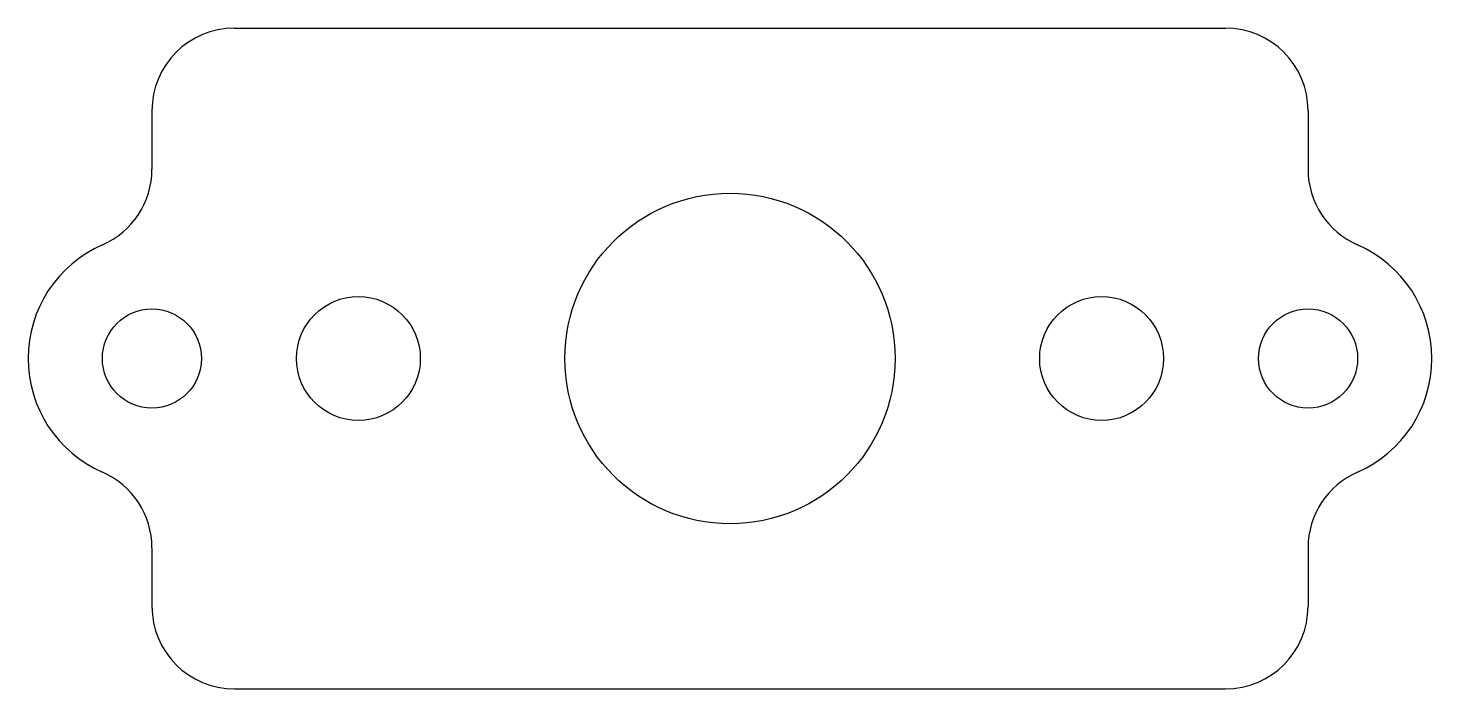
# Model space of a CAD drawing. Header units: millimetres. Extents: x -8.5 to 8.5, y -4 to 4.
import ezdxf

# ---------------------------------------------------------------- set-up
doc = ezdxf.new("R2010")
doc.units = ezdxf.units.MM
doc.linetypes.add('K5LT_BASIC', pattern=[0])

msp = doc.modelspace()

# ---------------------------------------------------------------- linework, layer by layer
at = {"color": 5, "linetype": 'K5LT_BASIC', "true_color": 0x0000ff}
for p, q in [((-6, 4), (6, 4)), ((-7, 3), (-7, 2.291)), ((7, 3), (7, 2.291)), ((-7, -2.291), (-7, -3)), ((7, -2.291), (7, -3)), ((-6, -4), (6, -4))]:
    msp.add_line(p, q, dxfattribs=at)
for centre, radius in [((0, 0), 2), ((-4.5, 0), 0.75), ((4.5, 0), 0.75), ((-7, 0), 0.6), ((7, 0), 0.6)]:
    msp.add_circle(centre, radius, dxfattribs=at)
for centre, radius, start, end in [((-6, 3), 1, 90, 180), ((6, 3), 1, 0, 90), ((-8, 2.291), 1, 293.5782, 0), ((8, 2.291), 1, 180, 246.4218), ((-7, 0), 1.5, 113.5782, 246.4218), ((7, 0), 1.5, 293.5782, 66.4218), ((-8, -2.291), 1, 0, 66.4218), ((8, -2.291), 1, 113.5782, 180), ((-6, -3), 1, 180, 270), ((6, -3), 1, 270, 0)]:
    msp.add_arc(centre, radius, start, end, dxfattribs=at)

doc.saveas('drawing.dxf')
